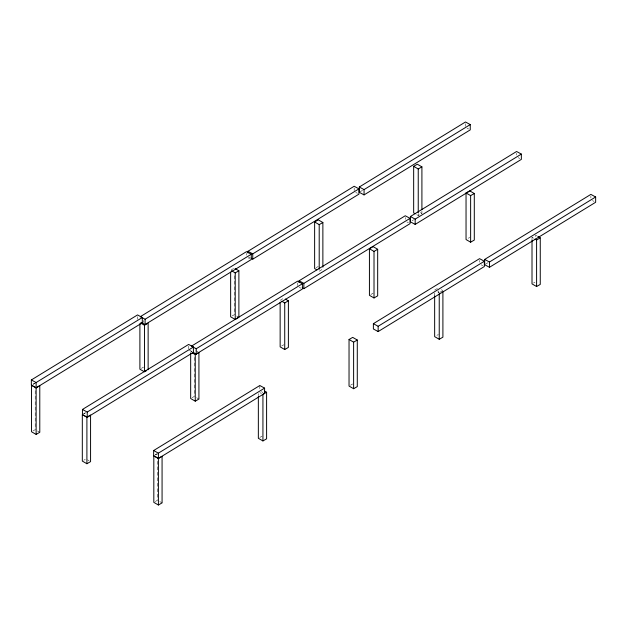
<?xml version="1.0" encoding="UTF-8"?>
<svg xmlns="http://www.w3.org/2000/svg" width="627" height="627" viewBox="0 0 627 627"><rect width="100%" height="100%" fill="white"/><g stroke="black" fill="none" stroke-linecap="round" stroke-linejoin="round"><path stroke-width="0.47" stroke-dasharray="3.13 2.35" d="M33.012 384.226L34.665 383.207M360.117 191.799L362.61 190.271M84.112 413.726L85.774 412.715M412.057 220.79L413.71 219.779M155.292 454.826L156.954 453.807M485.525 264.194L488.01 262.674M33.004 384.343L35.206 383.073L35.206 385.981M231.371 269.814L233.573 268.544M33.004 430.914L35.206 429.644L35.206 386.953M141.357 368.362L143.552 367.093M232.108 315.961L234.31 314.691L234.31 273.944M316.094 267.705L318.289 266.436M319.206 271.201L322.874 269.085M416.712 214.669L418.24 215.555L421.908 213.439L421.908 210.523M82.317 414.51L85.256 412.817M190.671 351.951L192.136 351.104M280.144 300.302L283.812 298.178M83.791 460.234L85.256 459.387M192.136 397.683L194.339 396.413L194.339 355.658M281.609 346.026L283.812 344.756M370.894 294.478L373.096 293.209M468.244 238.268L469.709 237.421M434.652 290.066L438.32 287.95M532.009 240.219L532.009 237.304L534.212 236.034M155.292 454.943L157.487 453.674L157.487 456.581M439.974 292.292L442.176 291.022M259.821 437.442L262.015 436.173M350.501 385.221L352.703 383.951M436.854 335.367L438.32 334.52M533.475 283.036L534.941 282.189M155.292 501.514L157.487 500.244L157.487 457.553M467.068 128.151L468.659 129.013M518.168 157.651L519.759 158.521M592.468 200.546L594.059 201.416M355.76 192.411L357.343 193.281M406.86 221.919L408.451 222.781M481.16 264.813L482.751 265.676M248.778 256.999L250.361 257.869M248.112 257.791L249.703 258.653M299.212 287.299L300.803 288.161M189.44 350.156L191.823 351.449M261.412 391.679L263.003 392.549M537.206 236.073L535.677 235.188L535.677 237.131M532.009 237.304L533.538 238.189M420.38 212.553L421.908 213.439M441.377 289.713L442.905 290.599M437.709 291.829L439.237 292.715M236.598 316.016L238.887 317.34M195.867 350.72L198.156 352.037M259.876 392.604L261.404 393.482M196.635 397.73L198.924 399.054M37.495 430.968L39.783 432.293M87.514 459.85L89.042 460.727M159.783 501.569L162.072 502.893M590.877 196.157L590.877 197.92M516.585 153.262L516.585 155.026M479.569 260.417L479.569 262.18M465.477 123.754L465.477 126.403M438.32 290.857L438.32 292.801M434.652 292.974L434.652 295.889M418.24 213.611L418.24 215.555M405.269 217.522L405.269 219.285M354.169 188.022L354.169 190.663M297.629 282.902L297.629 285.551M259.821 385.527L259.821 389.939M258.348 393.662L258.348 395.598M246.521 253.394L246.521 255.158M188.641 346.19L188.641 348.839M143.552 320.515L143.552 322.458M137.54 316.69L137.54 319.331"/><path stroke-width="0.94" d="M31.35 379.946L137.54 314.926L142.305 317.521L142.305 322.811L36.123 387.831L31.35 385.237L31.35 379.946L36.123 382.541L142.305 317.521M247.978 253.042L247.978 251.278L354.169 186.258L358.934 188.852L358.934 194.143L252.752 259.163L251.161 258.3M359.295 187.011L465.477 121.991L470.25 124.585L470.25 129.875L364.06 194.903L359.295 192.301L359.295 187.011L364.06 189.605L470.25 124.585M145.103 319.253L251.294 254.233L246.521 251.631L140.338 316.659L145.103 319.253L145.103 324.543L141.13 322.38M252.752 259.163L252.752 253.872L358.934 188.852M145.103 324.543L251.294 259.523L251.294 254.233M82.45 409.455L188.641 344.427L193.414 347.029L193.414 352.319L87.224 417.339L82.45 414.745L82.45 409.455L87.224 412.049L193.414 347.029M299.087 282.55L299.087 280.778L405.269 215.759L410.042 218.353L410.042 223.651L303.852 288.671L302.261 287.809M410.395 216.519L516.585 151.491L521.351 154.093L521.351 159.383L415.168 224.403L410.395 221.809L410.395 216.519L415.168 219.113L521.351 154.093M196.212 348.753L302.394 283.733L297.629 281.139L191.439 346.159L196.212 348.753L196.212 354.051L193.03 352.319M303.852 288.671L303.852 283.38L410.042 218.353M196.212 354.051L302.394 289.023L302.394 283.733M153.639 450.547L259.821 385.527L264.594 388.121L264.594 393.411L158.404 458.439L153.639 455.837L153.639 450.547L158.404 453.141L264.594 388.121M373.378 323.681L479.569 258.653L484.342 261.255L484.342 266.546L378.152 331.565L373.378 328.971L373.378 323.681L378.152 326.275L484.342 261.255M484.695 259.413L590.877 194.394L595.65 196.988L595.65 202.278L489.46 267.298L484.695 264.704L484.695 259.413L489.46 262.008L595.65 196.988M316.917 269.876L314.629 268.552L314.629 221.982L318.289 219.865L322.874 222.507L322.874 267.141M415.192 213.791L413.663 212.906L413.663 166.335L417.323 164.219L421.908 166.86L421.908 209.559M140.652 323.07L144.469 325.28L148.137 323.164L148.137 369.734M231.402 270.676L235.227 272.886L238.887 270.77L238.887 317.34L235.227 319.457L230.642 316.807L230.642 272.181M314.629 221.982L319.206 224.623L322.874 222.507M413.663 166.335L418.24 168.976L421.908 166.86M36.123 434.409L39.783 432.293L39.783 385.715L36.123 387.831L31.538 385.19L31.538 431.76L36.123 434.409L36.123 382.541M145.205 371.427L146.671 370.581M369.428 248.747L373.096 246.63L377.673 249.28L377.673 295.85L374.013 297.966L369.428 295.325L369.428 248.747L374.013 251.396L377.673 249.28M466.041 192.967L469.709 190.851L474.294 193.5L474.294 240.07L470.626 242.187L466.041 239.538L466.041 192.967L470.626 195.616L474.294 193.5M86.902 417.151L90.57 415.035L90.57 461.613L86.902 463.729L82.317 461.08L82.317 414.51L86.902 417.151L86.902 463.729M192.199 352.836L195.256 354.6L198.924 352.484L198.924 399.054L195.256 401.17L190.671 398.529L190.671 352.923M281.672 301.179L284.729 302.943L288.389 300.827L288.389 347.405L284.729 349.521L280.144 346.872L280.144 302.238M349.035 339.497L352.703 337.381L357.288 340.03L357.288 386.6L353.62 388.716L349.035 386.067L349.035 339.497L353.62 342.146L357.288 340.03M266.6 392.251L262.932 394.367L262.932 440.938L266.6 438.822L266.6 392.251L264.312 390.927M535.066 239.067L536.594 239.953L540.262 237.837L540.262 284.407L536.594 286.523L532.009 283.882L532.009 240.219M434.652 295.889L434.652 336.636L439.237 339.285L442.905 337.169L442.905 291.563M158.404 505.009L162.072 502.893L162.072 456.315L158.404 458.439L153.819 455.79L153.819 502.36L158.404 505.009L158.404 453.141M247.978 251.278L252.752 253.872M299.087 280.778L303.852 283.38M537.966 236.512L540.262 237.837M235.07 268.56L238.887 270.77M285.332 299.063L288.389 300.827M262.932 440.938L258.348 438.297L258.348 396.57M536.594 239.953L536.594 286.523M489.46 262.008L489.46 267.298M470.626 195.616L470.626 242.187M439.237 293.679L439.237 339.285M418.24 168.976L418.24 212.639M415.168 219.113L415.168 224.403M378.152 326.275L378.152 331.565M374.013 251.396L374.013 297.966M364.06 189.605L364.06 194.903M353.62 342.146L353.62 388.716M319.206 224.623L319.206 269.257M284.729 302.943L284.729 349.521M235.227 272.886L235.227 319.457M195.256 354.6L195.256 401.17M144.469 325.28L144.469 371.85L139.892 369.209L139.892 323.603M87.224 412.049L87.224 417.339"/></g></svg>
